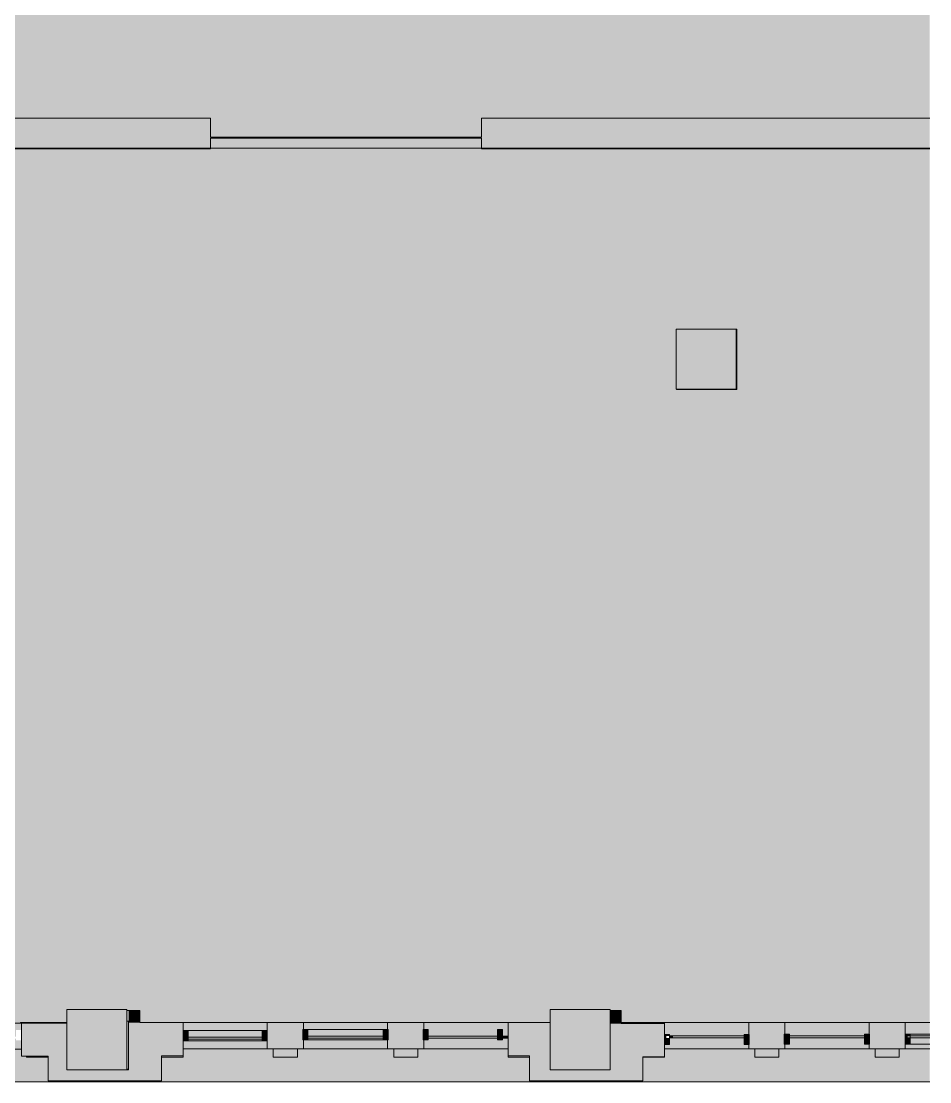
# Model space of a CAD drawing. Header units: inches. Extents: x -1767 to 184, y -1065 to 157.
# Drawn here: x -269 to 184, y -1023 to -494 of the extents above; entities that cross this region are included whole.
import ezdxf

# ---------------------------------------------------------------- set-up
doc = ezdxf.new("R2010")
doc.units = ezdxf.units.IN
doc.header["$MEASUREMENT"] = 0
for name, color, linetype, lineweight in [('06_555 11th St - background_dwg', 8, 'Continuous', 9), ('A-CLNG', 13, 'Continuous', 13), ('A-DETL-GENF', 92, 'Continuous', 9), ('A-DETL-THIN', 151, 'Continuous', 9), ('A-GLAZ-CURT', 52, 'Continuous', 13), ('A-GLAZ-CWMG', 51, 'Continuous', 13), ('A-WALL', 113, 'Continuous', 13), ('A-WALL-PATT', 111, 'Continuous', 13), ('Dimension', 7, 'Continuous', 9), ('I-WALL', 2, 'Continuous', 13), ('S', 7, 'Continuous', 9), ('S-COLS', 52, 'Continuous', 13), ('W', 7, 'Continuous', 9)]:
    doc.layers.add(name, color=color, linetype=linetype, lineweight=lineweight)

# ---------------------------------------------------------------- blocks, each defined once
blk = doc.blocks.new('System Panel - Glazed-4904365-FIRST FLOOR')
at = {"layer": 'A-GLAZ-CURT', "lineweight": 9}
blk.add_hatch(color=7, dxfattribs=at).paths.add_polyline_path([(-1.37, 1.75), (-1.37, 0.75), (1.37, 0.75), (1.37, 1.75)], flags=0)
at = {"layer": 'A-GLAZ-CURT', "color": 8, "lineweight": 20}
for p, q in [((-1.37, 0.75), (-1.37, 1.75)), ((-1.37, 1.75), (1.37, 1.75)), ((1.37, 0.75), (-1.37, 0.75)), ((1.37, 1.75), (1.37, 0.75))]:
    blk.add_line(p, q, dxfattribs=at)
blk = doc.blocks.new('System Panel - Glazed-4904571-FIRST FLOOR')
at = {"layer": 'A-GLAZ-CURT', "lineweight": 9}
blk.add_hatch(color=7, dxfattribs=at).paths.add_polyline_path([(6.61, -0.75), (6.61, -1.75), (17.87, -1.75), (17.87, -0.75)], flags=0)
at = {"layer": 'A-GLAZ-CURT', "color": 8, "lineweight": 20}
for p, q in [((6.61, -0.75), (17.87, -0.75)), ((17.87, -1.75), (6.61, -1.75)), ((17.87, -0.75), (17.87, -1.75))]:
    blk.add_line(p, q, dxfattribs=at)
blk = doc.blocks.new('System Panel - Glazed-4904575-FIRST FLOOR')
at = {"layer": 'A-GLAZ-CURT', "lineweight": 9}
blk.add_hatch(color=7, dxfattribs=at).paths.add_polyline_path([(18.75, -1.75), (18.75, -0.75), (-18.75, -0.75), (-18.75, -1.75)], flags=0)
at = {"layer": 'A-GLAZ-CURT', "color": 8, "lineweight": 20}
for p, q in [((-18.75, -1.75), (-18.75, -0.75)), ((-18.75, -0.75), (18.75, -0.75)), ((18.75, -1.75), (-18.75, -1.75)), ((18.75, -0.75), (18.75, -1.75))]:
    blk.add_line(p, q, dxfattribs=at)
blk = doc.blocks.new('System Panel - Glazed-4904577-FIRST FLOOR')
at = {"layer": 'A-GLAZ-CURT', "lineweight": 9}
blk.add_hatch(color=7, dxfattribs=at).paths.add_polyline_path([(-17.875, -0.75), (-17.875, -1.75), (17.875, -1.75), (17.875, -0.75)], flags=0)
at = {"layer": 'A-GLAZ-CURT', "color": 8, "lineweight": 20}
for p, q in [((-17.875, -1.75), (-17.875, -0.75)), ((-17.875, -0.75), (17.875, -0.75)), ((17.875, -1.75), (-17.875, -1.75)), ((17.875, -0.75), (17.875, -1.75))]:
    blk.add_line(p, q, dxfattribs=at)
blk = doc.blocks.new('System Panel - Glazed-4904579-FIRST FLOOR')
at = {"layer": 'A-GLAZ-CURT', "lineweight": 9}
blk.add_hatch(color=7, dxfattribs=at).paths.add_polyline_path([(-0.75, -0.75), (-0.75, -1.75), (0.75, -1.75), (0.75, -0.75)], flags=0)
at = {"layer": 'A-GLAZ-CURT', "color": 8, "lineweight": 20}
for p, q in [((-0.75, -1.75), (-0.75, -0.75)), ((-0.75, -0.75), (0.75, -0.75)), ((0.75, -1.75), (-0.75, -1.75)), ((0.75, -0.75), (0.75, -1.75))]:
    blk.add_line(p, q, dxfattribs=at)
blk = doc.blocks.new('System Panel - Glazed-4903620-FIRST FLOOR')
at = {"layer": 'A-GLAZ-CURT', "lineweight": 9}
blk.add_hatch(color=7, dxfattribs=at).paths.add_polyline_path([(17.25, 1.75), (-17.25, 1.75), (-17.25, 0.75), (17.25, 0.75)], flags=0)
at = {"layer": 'A-GLAZ-CURT', "color": 8, "lineweight": 20}
for p, q in [((-17.25, 0.75), (-17.25, 1.75)), ((-17.25, 1.75), (17.25, 1.75)), ((17.25, 0.75), (-17.25, 0.75)), ((17.25, 1.75), (17.25, 0.75))]:
    blk.add_line(p, q, dxfattribs=at)
blk = doc.blocks.new('System Panel - Glazed-4904362-FIRST FLOOR')
at = {"layer": 'A-GLAZ-CURT', "lineweight": 9}
blk.add_hatch(color=7, dxfattribs=at).paths.add_polyline_path([(-18.75, 1.75), (-18.75, 0.75), (18.75, 0.75), (18.75, 1.75)], flags=0)
at = {"layer": 'A-GLAZ-CURT', "color": 8, "lineweight": 20}
for p, q in [((-18.75, 0.75), (-18.75, 1.75)), ((-18.75, 1.75), (18.75, 1.75)), ((18.75, 0.75), (-18.75, 0.75)), ((18.75, 1.75), (18.75, 0.75))]:
    blk.add_line(p, q, dxfattribs=at)
blk = doc.blocks.new('Rectangular Mullion - 2_5_ x 5_ rectangular-4904361-FIRST FLOOR')
at = {"layer": 'A-GLAZ-CWMG', "lineweight": 9}
for p, q in [((-88.64, -997.03), (-126.14, -997.03)), ((-88.64, -1002.03), (-126.14, -1002.03))]:
    blk.add_line(p, q, dxfattribs=at)
blk = doc.blocks.new('Rectangular Mullion - 2_5_ x 5_ rectangular-4904358-FIRST FLOOR')
at = {"layer": 'A-GLAZ-CWMG', "lineweight": 9}
blk.add_hatch(color=7, dxfattribs=at).paths.add_polyline_path([(1, -2.5), (-1.25, -2.5), (-1.25, 2.5), (1, 2.5), (1, -1.75)], flags=0)
at = {"layer": 'A-GLAZ-CWMG', "color": 8, "lineweight": 20}
for p, q in [((1.25, 2.5), (-1.25, 2.5)), ((-1.25, 2.5), (-1.25, -2.5)), ((1.25, -2.5), (1.25, 2.5)), ((-1.25, -2.5), (1.25, -2.5))]:
    blk.add_line(p, q, dxfattribs=at)
blk = doc.blocks.new('Rectangular Mullion - 2_5_ x 5_ rectangular-4903618-FIRST FLOOR')
at = {"layer": 'A-GLAZ-CWMG', "lineweight": 9}
blk.add_hatch(color=7, dxfattribs=at).paths.add_polyline_path([(-1.25, -2.5), (-1.25, 2.5), (1.25, 2.5), (1.25, -2.5)], flags=0)
at = {"layer": 'A-GLAZ-CWMG', "color": 8, "lineweight": 20}
for p, q in [((1.25, 2.5), (-1.25, 2.5)), ((-1.25, 2.5), (-1.25, -2.5)), ((1.25, -2.5), (1.25, 2.5)), ((-1.25, -2.5), (1.25, -2.5))]:
    blk.add_line(p, q, dxfattribs=at)
blk = doc.blocks.new('System Panel - Glazed-4917535-FIRST FLOOR')
at = {"layer": 'A-GLAZ-CURT', "lineweight": 9}
blk.add_hatch(color=7, dxfattribs=at).paths.add_polyline_path([(-18.5, 1.75), (-18.5, 0.75), (18.5, 0.75), (18.5, 1.75)], flags=0)
at = {"layer": 'A-GLAZ-CURT', "color": 8, "lineweight": 20}
for p, q in [((-18.5, 0.75), (-18.5, 1.75)), ((-18.5, 1.75), (18.5, 1.75)), ((18.5, 0.75), (-18.5, 0.75)), ((18.5, 1.75), (18.5, 0.75))]:
    blk.add_line(p, q, dxfattribs=at)
blk = doc.blocks.new('Rectangular Mullion - 2_5_ x 5_ rectangular-4917534-FIRST FLOOR')
at = {"layer": 'A-GLAZ-CWMG', "lineweight": 9}
for p, q in [((-148.89, -997.53), (-185.89, -997.53)), ((-148.89, -1002.53), (-185.89, -1002.53))]:
    blk.add_line(p, q, dxfattribs=at)
blk = doc.blocks.new('Rectangular Mullion - 2_5_ x 5_ rectangular-4904542-FIRST FLOOR')
at = {"layer": 'A-GLAZ-CWMG', "lineweight": 9}
blk.add_hatch(color=7, dxfattribs=at).paths.add_polyline_path([(-2.5, -2.5), (0, -2.5), (0, 2.5), (-2.5, 2.5), (-2.5, -1.75)], flags=0)
at = {"layer": 'A-GLAZ-CWMG', "color": 8, "lineweight": 20}
for p, q in [((-2.5, 2.5), (0, 2.5)), ((-2.5, -2.5), (-2.5, 2.5)), ((0, 2.5), (0, -2.5)), ((0, -2.5), (-2.5, -2.5))]:
    blk.add_line(p, q, dxfattribs=at)
blk = doc.blocks.new('Rectangular Mullion - 2_5_ x 5_ rectangular-4904546-FIRST FLOOR')
at = {"layer": 'A-GLAZ-CWMG', "lineweight": 9}
blk.add_hatch(color=7, dxfattribs=at).paths.add_polyline_path([(-2.5, -2.5), (-2.5, 2.5), (0, 2.5), (0, -2.5)], flags=0)
at = {"layer": 'A-GLAZ-CWMG', "color": 8, "lineweight": 20}
for p, q in [((0, 2.5), (-2.5, 2.5)), ((-2.5, 2.5), (-2.5, -2.5)), ((0, -2.5), (0, 2.5)), ((-2.5, -2.5), (0, -2.5))]:
    blk.add_line(p, q, dxfattribs=at)
blk = doc.blocks.new('Rectangular Mullion - 2_5_ x 5_ rectangular-4903428-FIRST FLOOR')
at = {"layer": 'A-GLAZ-CWMG', "lineweight": 9}
blk.add_hatch(color=7, dxfattribs=at).paths.add_polyline_path([(-1.25, -2.5), (-1.25, 2.5), (1.25, 2.5), (1.25, -2.5)], flags=0)
at = {"layer": 'A-GLAZ-CWMG', "color": 8, "lineweight": 20}
for p, q in [((1.25, 2.5), (-1.25, 2.5)), ((-1.25, 2.5), (-1.25, -2.5)), ((1.25, -2.5), (1.25, 2.5)), ((-1.25, -2.5), (1.25, -2.5))]:
    blk.add_line(p, q, dxfattribs=at)
blk = doc.blocks.new('Rectangular Mullion - 2_5_ x 5_ rectangular-4904570-FIRST FLOOR')
at = {"layer": 'A-GLAZ-CWMG', "lineweight": 9}
for p, q in [((183.88, -999.28), (174.11, -999.28)), ((183.88, -1004.28), (174.11, -1004.28))]:
    blk.add_line(p, q, dxfattribs=at)
blk = doc.blocks.new('Rectangular Mullion - 2_5_ x 5_ rectangular-4904573-FIRST FLOOR')
at = {"layer": 'A-GLAZ-CWMG', "lineweight": 9}
blk.add_hatch(color=7, dxfattribs=at).paths.add_polyline_path([(-1, -2.5), (-2.5, -2.5), (-2.5, 0.75), (-1, 0.75), (-1, 1.75), (-2.5, 1.75), (-2.5, 2.5), (0, 2.5), (0, -2.5)], flags=0)
at = {"layer": 'A-GLAZ-CWMG', "color": 8, "lineweight": 20}
for p, q in [((0, 2.5), (-2.5, 2.5)), ((-2.5, 2.5), (-2.5, -2.5)), ((0, -2.5), (0, 2.5)), ((-2.5, -2.5), (0, -2.5))]:
    blk.add_line(p, q, dxfattribs=at)
blk = doc.blocks.new('Concrete-Rectangular-Column - 30 x30-5170816-FIRST FLOOR')
at = {"layer": 'S-COLS', "lineweight": 9}
blk.add_hatch(color=7, dxfattribs=at).paths.add_polyline_path([(15, -15), (15, 15), (-15, 15), (-15, -15), (1, -15)], flags=0)
at = {"layer": 'S-COLS', "color": 8, "lineweight": 20}
for p, q in [((-15, 15), (15, 15)), ((-15, -15), (-15, 15)), ((15, 15), (15, -15)), ((15, -15), (-15, -15))]:
    blk.add_line(p, q, dxfattribs=at)
blk = doc.blocks.new('06_555 11th St - background_dwg-4793957-FIRST FLOOR')
at = {"layer": 'Dimension'}
blk.add_line((3203.43, 2404.97), (3203.43, 2404.72), dxfattribs=at)
at = {"layer": 'Dimension', "flags": 128}
for points in [[(3203.43, 2404.72), (2829.68, 2404.72), (2829.68, 2404.97)], [(3561.94, 2404.72), (3338.43, 2404.72), (3338.43, 2404.97)]]:
    blk.add_lwpolyline(points, dxfattribs=at)
at = {"layer": 'S'}
for p, q in [((3465.68, 2314.72), (3465.43, 2314.72)), ((3161.68, 1969.73), (3162.56, 1969.73)), ((3162.43, 1945.73), (3161.68, 1945.73))]:
    blk.add_line(p, q, dxfattribs=at)
at = {"layer": 'S', "flags": 128}
blk.add_lwpolyline([(3435.68, 2284.84), (3435.68, 2284.72), (3465.68, 2284.72), (3465.68, 2314.72)], dxfattribs=at)
at = {"layer": 'W'}
for p, q in [((3161.68, 1974.98), (3167.93, 1974.98)), ((3407.93, 1974.98), (3402.68, 1974.98)), ((3429.68, 1968.98), (3408.06, 1968.98)), ((3418.68, 1939.73), (3418.68, 1939.98))]:
    blk.add_line(p, q, dxfattribs=at)
at = {"layer": 'W', "flags": 128}
for points in [[(3108.68, 1968.73), (3108.68, 1968.98), (3131.68, 1968.98)], [(3122.43, 1951.73), (3111.68, 1951.73), (3111.68, 1952.23)], [(3189.68, 1952.48), (3189.68, 1951.73), (3178.93, 1951.73)], [(3246.68, 1955.98), (3246.68, 1951.73), (3234.68, 1951.73), (3234.68, 1955.98)], [(3306.68, 1955.98), (3306.68, 1951.73), (3294.68, 1951.73), (3294.68, 1955.98)], [(3351.68, 1952.48), (3351.68, 1951.73), (3362.43, 1951.73)], [(3418.93, 1951.73), (3429.68, 1951.73), (3429.68, 1951.98)], [(3486.68, 1955.98), (3486.68, 1951.73), (3474.68, 1951.73), (3474.68, 1955.98)], [(3546.68, 1955.98), (3546.68, 1951.73), (3534.68, 1951.73), (3534.68, 1955.98)], [(3178.68, 1939.98), (3178.68, 1939.73), (3122.68, 1939.73), (3122.68, 1939.98)], [(3362.68, 1939.98), (3362.68, 1939.73), (3418.68, 1939.73)]]:
    blk.add_lwpolyline(points, dxfattribs=at)

msp = doc.modelspace()

# ---------------------------------------------------------------- hatches: boundary and pattern name
at = {"layer": 'A-DETL-GENF'}
h = msp.add_hatch(color=254, dxfattribs=at)
h.paths.add_polyline_path([(-5.39, -1023.03), (183.88, -1023.03), (183.88, -1001.03), (174.11, -1001.03), (174.11, -1004.28), (171.61, -1004.28), (171.61, -1006.53), (153.61, -1006.53), (153.61, -1004.28), (151.36, -1004.28), (151.36, -1001.03), (113.86, -1001.03), (113.86, -1004.28), (111.61, -1004.28), (111.61, -1006.53), (93.61, -1006.53), (93.61, -1004.41), (91.36, -1004.41), (91.36, -1001.16), (54.11, -1001.16), (54.11, -1004.41), (51.61, -1004.41), (51.61, -1010.53), (40.86, -1010.53), (40.86, -1022.53), (-15.64, -1022.53), (-15.64, -1010.03), (-26.39, -1010.03), (-26.39, -1001.28), (-29.14, -1001.28), (-29.14, -1002.03), (-31.64, -1002.03), (-31.64, -1001.28), (-66.14, -1001.28), (-66.14, -1002.03), (-68.39, -1002.03), (-68.39, -1006.53), (-86.39, -1006.53), (-86.39, -1002.03), (-88.64, -1002.03), (-88.64, -1001.28), (-126.14, -1001.28), (-126.14, -1002.03), (-128.39, -1002.03), (-128.39, -1006.53), (-146.39, -1006.53), (-146.39, -1002.53), (-148.89, -1002.53), (-148.89, -1001.78), (-185.89, -1001.78), (-185.89, -1002.53), (-188.39, -1002.53), (-188.39, -1010.03), (-199.14, -1010.03), (-199.14, -1022.53), (-255.64, -1022.53), (-255.64, -1010.28), (-269.01, -1010.28), (-269.01, -993.78), (-246.39, -993.78), (-246.39, -987.03), (-216.39, -987.03), (-216.39, -1017.03), (-215.64, -1017.03), (-215.64, -993.53), (-215.51, -993.53), (-215.51, -987.53), (-210.01, -987.53), (-210.01, -993.53), (-188.39, -993.53), (-188.39, -997.53), (-185.89, -997.53), (-185.89, -1000.78), (-148.89, -1000.78), (-148.89, -997.53), (-146.39, -997.53), (-146.39, -993.53), (-128.39, -993.53), (-128.39, -997.03), (-126.14, -997.03), (-126.14, -1000.28), (-88.64, -1000.28), (-88.64, -997.03), (-86.39, -997.03), (-86.39, -993.53), (-68.39, -993.53), (-68.39, -997.03), (-66.14, -997.03), (-66.14, -1000.28), (-31.64, -1000.28), (-31.64, -997.03), (-29.14, -997.03), (-29.14, -1000.28), (-26.39, -1000.28), (-26.39, -993.53), (-5.39, -993.53), (-5.39, -987.03), (24.61, -987.03), (24.61, -987.53), (29.99, -987.53), (29.99, -994.03), (51.61, -994.03), (51.61, -999.41), (54.11, -999.41), (54.11, -1000.16), (91.36, -1000.16), (91.36, -999.41), (93.61, -999.41), (93.61, -993.53), (111.61, -993.53), (111.61, -999.28), (113.86, -999.28), (113.86, -1000.03), (151.36, -1000.03), (151.36, -999.28), (153.61, -999.28), (153.61, -993.53), (171.61, -993.53), (171.61, -999.28), (174.11, -999.28), (174.11, -1000.03), (183.88, -1000.03), (183.88, -557.54), (-39.64, -557.54), (-39.64, -552.54), (-71.14, -552.54), (-71.14, -552.04), (-39.64, -552.04), (-39.64, -542.54), (183.88, -542.54), (183.88, -482.36), (-41.14, -482.36), (-41.14, -440.79), (-36.14, -440.79), (-36.14, -477.73), (-8.39, -477.73), (-8.39, -473.54), (47.61, -473.54), (47.61, -477.73), (183.88, -477.73), (183.88, -366.79), (77.76, -366.79), (77.76, -359.79), (183.01, -359.79), (183.01, -363.29), (183.88, -363.29), (183.88, -146.04), (-36.14, -146.04), (-36.14, -184.29), (-41.14, -184.29), (-41.14, -142.54), (183.88, -142.54), (183.88, -84.86), (-50.14, -84.86), (-50.14, -84.42), (-173.22, -84.42), (-173.22, -146.42), (-173.82, -146.42), (-173.82, -146.61), (-173.64, -146.62), (-173.64, -184.29), (-178.64, -184.29), (-178.64, -146.61), (-340.08, -146.61), (-340.08, -181.98), (-292.7, -181.98), (-292.7, -155.79), (-283.57, -155.79), (-283.57, -254.98), (-186.89, -254.98), (-186.89, -259.61), (-283.57, -259.61), (-283.57, -358.79), (-292.7, -358.79), (-292.7, -276.12), (-388.7, -276.12), (-388.7, -218.61), (-438.19, -218.61), (-438.19, -188.29), (-433.57, -188.29), (-433.57, -213.98), (-344.71, -213.98), (-344.71, -146.61), (-433.57, -146.61), (-433.57, -148.29), (-438.19, -148.29), (-438.19, -146.61), (-536.59, -146.61), (-536.59, -339.98), (-515.34, -339.98), (-515.34, -476.99), (-448.19, -476.99), (-448.19, -468.3), (-443.57, -468.3), (-443.57, -481.62), (-541.22, -481.62), (-541.22, -450.42), (-612.84, -450.42), (-612.84, -542.54), (-589.64, -542.54), (-589.64, -552.92), (-586.14, -552.92), (-586.14, -557.54), (-617.47, -557.54), (-617.47, -516.92), (-801.57, -516.94), (-801.59, -558.17), (-972.83, -558.17), (-972.83, -516.92), (-1220.57, -516.92), (-1220.57, -834.78), (-1220.32, -834.78), (-1220.32, -838.78), (-1218.07, -838.78), (-1218.07, -842.03), (-1184.89, -842.03), (-1184.89, -838.78), (-1182.64, -838.78), (-1182.64, -834.78), (-1163.64, -834.78), (-1163.64, -847.78), (-1167.57, -847.78), (-1167.57, -852.16), (-1179.57, -852.16), (-1179.57, -847.78), (-1182.64, -847.78), (-1182.64, -843.78), (-1184.89, -843.78), (-1184.89, -843.03), (-1218.07, -843.03), (-1218.07, -843.78), (-1220.32, -843.78), (-1220.32, -847.78), (-1223.57, -847.78), (-1223.57, -843.78), (-1229.89, -843.78), (-1229.89, -878.78), (-1235.14, -878.78), (-1235.14, -881.03), (-1235.39, -881.03), (-1235.39, -914.53), (-1235.14, -914.53), (-1235.14, -916.78), (-1229.89, -916.78), (-1229.89, -932.78), (-1235.26, -932.78), (-1235.26, -935.03), (-1235.39, -935.03), (-1235.39, -968.53), (-1235.26, -968.53), (-1235.26, -970.78), (-1229.89, -970.78), (-1229.89, -1004.78), (-666.89, -1004.78), (-666.89, -982.03), (-667.08, -982.03), (-667.08, -971.03), (-664.58, -971.03), (-664.58, -968.53), (-661.33, -968.53), (-661.33, -935.03), (-664.58, -935.03), (-664.58, -932.53), (-667.08, -932.53), (-667.08, -917.03), (-664.58, -917.03), (-664.58, -914.53), (-661.33, -914.53), (-661.33, -881.03), (-664.58, -881.03), (-664.58, -878.78), (-667.57, -878.78), (-667.57, -847.78), (-680.01, -847.78), (-680.01, -834.78), (-666.88, -834.78), (-666.88, -807.41), (-629.88, -807.41), (-629.88, -842.28), (-652.57, -842.28), (-652.57, -878.78), (-659.58, -878.78), (-659.58, -881.03), (-660.33, -881.03), (-660.33, -914.53), (-659.58, -914.53), (-659.58, -917.03), (-652.08, -917.03), (-652.08, -932.53), (-659.58, -932.53), (-659.58, -935.03), (-660.33, -935.03), (-660.33, -968.53), (-659.58, -968.53), (-659.58, -971.03), (-652.08, -971.03), (-652.08, -979.28), (-623.7, -979.28), (-623.7, -999.78), (-622.89, -999.78), (-622.89, -1006.03), (-620.39, -1006.03), (-620.39, -1006.78), (-583.39, -1006.78), (-583.39, -1006.03), (-580.89, -1006.03), (-580.89, -999.78), (-564.89, -999.78), (-564.89, -1005.9), (-562.39, -1005.9), (-562.39, -1006.65), (-525.14, -1006.65), (-525.14, -1005.9), (-522.89, -1005.9), (-522.89, -999.78), (-485.51, -999.78), (-485.51, -1007.28), (-485.39, -1007.28), (-485.39, -987.03), (-455.39, -987.03), (-455.39, -987.65), (-450.14, -987.65), (-450.14, -993.65), (-455.39, -993.65), (-455.39, -993.78), (-428.39, -993.78), (-428.39, -1000.53), (-425.64, -1000.53), (-425.64, -997.28), (-423.14, -997.28), (-423.14, -1000.53), (-388.64, -1000.53), (-388.64, -997.28), (-386.39, -997.28), (-386.39, -993.78), (-368.39, -993.78), (-368.39, -997.28), (-366.14, -997.28), (-366.14, -1000.53), (-328.64, -1000.53), (-328.64, -997.28), (-326.39, -997.28), (-326.39, -993.78), (-308.39, -993.78), (-308.39, -997.28), (-306.14, -997.28), (-306.14, -1000.53), (-271.64, -1000.53), (-271.64, -997.28), (-269.14, -997.28), (-269.14, -1002.28), (-271.64, -1002.28), (-271.64, -1001.53), (-306.14, -1001.53), (-306.14, -1002.28), (-308.39, -1002.28), (-308.39, -1006.78), (-326.39, -1006.78), (-326.39, -1002.28), (-328.64, -1002.28), (-328.64, -1001.53), (-366.14, -1001.53), (-366.14, -1002.28), (-368.39, -1002.28), (-368.39, -1006.78), (-386.39, -1006.78), (-386.39, -1002.28), (-388.64, -1002.28), (-388.64, -1001.53), (-423.14, -1001.53), (-423.14, -1002.28), (-425.64, -1002.28), (-425.64, -1001.53), (-428.39, -1001.53), (-428.39, -1010.28), (-439.39, -1010.28), (-439.39, -1022.53), (-495.01, -1022.53), (-495.01, -1014.78), (-522.89, -1014.78), (-522.89, -1010.9), (-525.14, -1010.9), (-525.14, -1007.65), (-562.39, -1007.65), (-562.39, -1010.9), (-564.89, -1010.9), (-564.89, -1014.78), (-580.89, -1014.78), (-580.89, -1011.03), (-583.39, -1011.03), (-583.39, -1007.78), (-620.39, -1007.78), (-620.39, -1011.03), (-622.89, -1011.03), (-622.89, -1014.78), (-623.7, -1014.78), (-623.7, -1014.53), (-661.39, -1014.53), (-661.39, -1022.78), (-1235.39, -1022.78), (-1235.39, -1023.03), (-15.64, -1023.03)], flags=0)
h.paths.add_polyline_path([(24.36, -1017.03), (24.36, -1017.03), (0.86, -1017.03)], flags=0)
h.paths.add_polyline_path([(-630.45, -1009.03), (-629.2, -1009.03), (-629.2, -984.78), (-630.45, -984.78), (-630.45, -1008.28), (-660.45, -1008.28), (-660.45, -984.78), (-661.39, -984.78), (-661.39, -1009.03), (-660.45, -1009.03)], flags=0)
h.paths.add_polyline_path([(-999.51, -852.78), (-1011.51, -852.78), (-1011.51, -847.78), (-1014.51, -847.78), (-1014.51, -843.74), (-1016.76, -843.74), (-1016.76, -842.99), (-1050.14, -842.99), (-1050.14, -843.74), (-1052.51, -843.78), (-1052.51, -847.78), (-1055.51, -847.78), (-1055.51, -852.16), (-1067.51, -852.16), (-1067.51, -847.78), (-1070.64, -847.78), (-1070.64, -843.78), (-1072.89, -843.78), (-1072.89, -843.03), (-1106.39, -843.03), (-1106.39, -843.78), (-1108.64, -843.78), (-1108.64, -847.78), (-1111.64, -847.78), (-1111.64, -852.16), (-1123.64, -852.16), (-1123.64, -847.78), (-1127.64, -847.78), (-1127.64, -834.78), (-1108.64, -834.78), (-1108.64, -838.78), (-1106.39, -838.78), (-1106.39, -842.03), (-1072.89, -842.03), (-1072.89, -838.78), (-1070.64, -838.78), (-1070.64, -834.78), (-1052.51, -834.78), (-1052.51, -838.74), (-1050.14, -838.74), (-1050.14, -841.99), (-1016.76, -841.99), (-1016.76, -838.74), (-1014.51, -838.74), (-1014.51, -834.78), (-996.51, -834.78), (-996.51, -838.74), (-994.01, -838.74), (-994.01, -841.99), (-960.76, -841.99), (-960.76, -838.74), (-959.01, -838.74), (-959.01, -808.9), (-939.76, -808.9), (-939.76, -834.78), (-940.39, -834.78), (-940.39, -838.78), (-938.14, -838.78), (-938.14, -842.03), (-904.64, -842.03), (-904.64, -838.78), (-902.39, -838.78), (-902.39, -834.78), (-884.39, -834.78), (-884.39, -838.78), (-882.14, -838.78), (-882.14, -842.03), (-848.64, -842.03), (-848.64, -838.78), (-846.39, -838.78), (-846.39, -834.78), (-828.64, -834.78), (-828.64, -838.75), (-826.14, -838.75), (-826.14, -842), (-792.89, -842), (-792.89, -838.75), (-790.64, -838.75), (-790.64, -834.78), (-772.64, -834.78), (-772.64, -838.72), (-770.14, -838.72), (-770.14, -841.97), (-736.89, -841.97), (-736.89, -838.72), (-734.64, -838.72), (-734.64, -834.78), (-716.01, -834.78), (-716.01, -847.78), (-719.14, -847.78), (-719.14, -852.16), (-731.14, -852.16), (-731.14, -847.78), (-734.64, -847.78), (-734.64, -843.72), (-736.89, -843.72), (-736.89, -842.97), (-770.14, -842.97), (-770.14, -843.72), (-772.64, -843.72), (-772.64, -847.78), (-775.64, -847.78), (-775.64, -852.16), (-787.64, -852.16), (-787.64, -847.78), (-790.64, -847.78), (-790.64, -843.75), (-792.89, -843.75), (-792.89, -843), (-826.14, -843), (-826.14, -843.75), (-828.64, -843.75), (-828.64, -847.78), (-831.64, -847.78), (-831.64, -852.16), (-843.64, -852.16), (-843.64, -847.78), (-846.39, -847.78), (-846.39, -843.78), (-848.64, -843.78), (-848.64, -843.03), (-882.14, -843.03), (-882.14, -843.78), (-884.39, -843.78), (-884.39, -847.78), (-887.39, -847.78), (-887.39, -852.16), (-899.39, -852.16), (-899.39, -847.78), (-902.39, -847.78), (-902.39, -843.78), (-904.64, -843.78), (-904.64, -843.03), (-938.14, -843.03), (-938.14, -843.78), (-940.39, -843.78), (-940.39, -847.78), (-943.39, -847.78), (-943.39, -852.16), (-955.39, -852.16), (-955.39, -847.78), (-959.01, -847.78), (-959.01, -843.74), (-960.76, -843.74), (-960.76, -842.99), (-994.01, -842.99), (-994.01, -843.74), (-996.51, -843.74), (-996.51, -847.78), (-999.51, -847.78)], flags=0)
h.paths.add_polyline_path([(-660.57, -836.78), (-660.57, -812.91), (-661.38, -812.91), (-661.38, -836.78)], flags=0)
h.paths.add_polyline_path([(-636.57, -836.78), (-635.38, -836.78), (-635.38, -812.91), (-636.57, -812.91), (-636.57, -835.59)], flags=0)
h.paths.add_polyline_path([(87.37, -677.68), (57.37, -677.68), (57.37, -647.68), (87.37, -647.68)], flags=0)
h.paths.add_polyline_path([(-272.63, -677.68), (-302.63, -677.68), (-302.63, -647.68), (-272.63, -647.68)], flags=0)
h.paths.add_polyline_path([(-662.63, -677.68), (-662.63, -647.68), (-632.63, -647.68), (-632.63, -677.68)], flags=0)
h.paths.add_polyline_path([(-959.35, -677.68), (-959.35, -647.68), (-935.35, -647.68), (-935.35, -677.68)], flags=0)
h.paths.add_polyline_path([(-546.14, -557.54), (-546.14, -552.92), (-528.64, -552.92), (-528.64, -542.54), (-174.64, -542.54), (-174.64, -552.04), (-143.14, -552.04), (-143.14, -552.54), (-174.64, -552.54), (-174.64, -557.54), (-541.22, -557.54)], flags=0)
h.paths.add_polyline_path([(-178.64, -482.37), (-394.7, -482.37), (-394.7, -464.68), (-382.7, -464.68), (-382.7, -477.74), (-178.64, -477.74), (-178.64, -440.79), (-173.64, -440.79), (-173.64, -482.37)], flags=0)
h.paths.add_polyline_path([(-528.64, -476.99), (-519.97, -476.99), (-519.97, -344.61), (-532.22, -344.61), (-532.22, -476.99)], flags=0)
h.paths.add_polyline_path([(-288.2, -467.79), (-292.7, -467.79), (-292.7, -370.79), (-283.57, -370.79), (-283.57, -467.79), (-288.07, -467.79)], flags=0)
h.paths.add_polyline_path([(70.11, -467.79), (70.11, -370.79), (73.61, -370.79), (73.61, -467.79)], flags=0)
h.paths.add_polyline_path([(77.55, -467.79), (74.05, -467.79), (74.05, -370.79), (77.55, -370.79), (77.55, -450.42)], flags=0)
h.paths.add_polyline_path([(-261.39, -461.79), (-264.89, -461.79), (-264.89, -377.79), (-190.64, -377.79), (-190.64, -398.79), (-197.64, -398.79), (-197.64, -381.29), (-261.39, -381.29), (-261.39, -458.29), (-197.64, -458.29), (-197.64, -440.79), (-190.64, -440.79), (-190.64, -461.79), (-199.04, -461.79)], flags=0)
h.paths.add_polyline_path([(47.61, -461.79), (-24.14, -461.79), (-24.14, -440.79), (-17.14, -440.79), (-17.14, -458.29), (46.61, -458.29), (46.61, -381.29), (-17.14, -381.29), (-17.14, -398.79), (-24.14, -398.79), (-24.14, -377.79), (50.11, -377.79), (50.11, -461.79)], flags=0)
h.paths.add_polyline_path([(-448.19, -428.3), (-448.19, -397.3), (-388.7, -397.3), (-388.7, -297.81), (-384.07, -297.81), (-384.07, -409.3), (-382.7, -409.3), (-382.7, -424.68), (-394.7, -424.68), (-394.7, -409.3), (-443.57, -409.3), (-443.57, -428.3)], flags=0)
h.paths.add_polyline_path([(-178.64, -400.29), (-178.64, -332.79), (-173.64, -332.79), (-173.64, -400.29)], flags=0)
h.paths.add_polyline_path([(-36.14, -400.29), (-41.14, -400.29), (-41.14, -332.79), (-36.14, -332.79), (-36.14, -398.79)], flags=0)
h.paths.add_polyline_path([(-264.89, -370.79), (-268.39, -370.79), (-268.39, -361.79), (-200.39, -361.79), (-200.39, -370.79), (-261.39, -370.79)], flags=0)
h.paths.add_polyline_path([(47.61, -369.79), (-14.39, -369.79), (-14.39, -360.79), (47.61, -360.79)], flags=0)
h.paths.add_polyline_path([(73.86, -358.79), (73.86, -155.79), (77.36, -155.79), (77.36, -236.17), (182.76, -236.17), (182.76, -245.42), (77.36, -245.42), (77.36, -358.79), (74.05, -358.79)], flags=0)
h.paths.add_polyline_path([(73.36, -358.79), (69.86, -358.79), (69.86, -260.11), (-28.39, -260.11), (-28.39, -255.48), (69.86, -255.48), (69.86, -155.79), (73.36, -155.79), (73.36, -289.13)], flags=0)
h.paths.add_polyline_path([(-261.39, -353.79), (-264.89, -353.79), (-264.89, -269.79), (-190.64, -269.79), (-190.64, -290.79), (-197.64, -290.79), (-197.64, -273.29), (-261.39, -273.29), (-261.39, -350.29), (-197.64, -350.29), (-197.64, -332.79), (-190.64, -332.79), (-190.64, -353.79), (-200.39, -353.79)], flags=0)
h.paths.add_polyline_path([(-14.39, -353.79), (-24.14, -353.79), (-24.14, -332.79), (-17.14, -332.79), (-17.14, -350.29), (46.61, -350.29), (46.61, -273.29), (-17.14, -273.29), (-17.14, -290.79), (-24.14, -290.79), (-24.14, -269.79), (50.11, -269.79), (50.11, -353.79), (46.61, -353.79)], flags=0)
h.paths.add_polyline_path([(-41.14, -292.29), (-41.14, -224.79), (-36.14, -224.79), (-36.14, -292.29)], flags=0)
h.paths.add_polyline_path([(-178.64, -292.29), (-178.64, -224.79), (-173.64, -224.79), (-173.64, -292.29)], flags=0)
h.paths.add_polyline_path([(-296.59, -271.5), (-292.7, -271.5), (-292.7, -218.61), (-321.09, -218.61), (-321.09, -271.5), (-306.92, -271.5)], flags=0)
h.paths.add_polyline_path([(-333.1, -271.5), (-325.72, -271.5), (-325.72, -218.61), (-384.07, -218.61), (-384.07, -271.5)], flags=0)
h.paths.add_polyline_path([(-17.14, -245.79), (-24.14, -245.79), (-24.14, -224.79), (-17.14, -224.79), (-17.14, -242.29), (46.61, -242.29), (46.61, -165.29), (-17.14, -165.29), (-17.14, -182.79), (-24.14, -182.79), (-24.14, -161.79), (50.11, -161.79), (50.11, -245.79), (-15.74, -245.79)], flags=0)
h.paths.add_polyline_path([(-261.37, -245.79), (-264.89, -245.79), (-264.89, -161.79), (-190.64, -161.79), (-190.64, -182.79), (-197.64, -182.79), (-197.64, -165.29), (-261.39, -165.29), (-261.39, -242.29), (-197.64, -242.29), (-197.64, -224.79), (-190.64, -224.79), (-190.64, -245.79), (-199.04, -245.79)], flags=0)
h.paths.add_polyline_path([(-306.92, -213.98), (-292.7, -213.98), (-292.7, -186.61), (-340.08, -186.61), (-340.08, -213.98), (-321.09, -213.98)], flags=0)
h.paths.add_polyline_path([(47.61, -151.36), (-8.39, -151.36), (-8.39, -146.73), (47.61, -146.73)], flags=0)
h.paths.add_polyline_path([(61.18, -80.23), (183.88, -80.23), (183.88, 99.97), (183.61, 99.97), (183.61, 104.47), (181.36, 104.47), (181.36, 105.22), (143.86, 105.22), (143.86, 104.47), (141.61, 104.47), (141.61, 99.97), (123.61, 99.97), (123.61, 104.34), (121.36, 104.34), (121.36, 105.09), (84.11, 105.09), (84.11, 104.34), (81.61, 104.34), (81.61, 99.97), (62.98, 99.97), (62.98, 76.84), (22.23, 76.84), (22.23, 99.97), (3.61, 99.97), (3.61, 104.71), (1.36, 104.71), (1.36, 105.46), (-35.89, 105.46), (-35.89, 104.71), (-38.39, 104.71), (-38.39, 99.97), (-43.64, 99.97), (-43.64, -80.23), (-17.8, -80.23)], flags=0)
h.paths.add_polyline_path([(57.23, 82.34), (57.48, 82.34), (57.48, 99.97), (57.23, 99.97)], flags=0)
h.paths.add_polyline_path([(121.36, 106.09), (121.36, 109.34), (123.61, 109.34), (123.61, 111.97), (126.61, 111.97), (126.61, 117.22), (138.61, 117.22), (138.61, 111.97), (141.61, 111.97), (141.61, 109.47), (143.86, 109.47), (143.86, 106.22), (181.36, 106.22), (181.36, 109.47), (183.61, 109.47), (183.61, 111.97), (183.88, 111.97), (183.88, 119.58), (-44.22, 119.58), (-44.22, 117.22), (-41.39, 117.22), (-41.39, 111.97), (-38.39, 111.97), (-38.39, 109.71), (-35.89, 109.71), (-35.89, 106.46), (1.36, 106.46), (1.36, 109.71), (3.61, 109.71), (3.61, 111.97), (6.61, 111.97), (6.61, 116.97), (12.61, 116.97), (12.61, 117.97), (72.61, 117.97), (72.61, 116.97), (78.61, 116.97), (78.61, 111.97), (81.61, 111.97), (81.61, 109.34), (84.11, 109.34), (84.11, 106.09)], flags=0)
at = {"layer": 'A-WALL-PATT', "lineweight": 9}
for points in [[(-174.64, -557.54), (-174.64, -542.54), (-528.64, -542.54), (-528.64, -557.54), (-306.92, -557.54)], [(183.88, -557.54), (183.88, -542.54), (-39.64, -542.54), (-39.64, -557.54)], [(-215.51, -993.53), (-210.01, -993.53), (-210.01, -987.53), (-215.51, -987.53), (-215.51, -993.03)], [(29.99, -994.03), (29.99, -987.53), (24.61, -987.53), (24.61, -994.03)], [(-246.39, -1010.28), (-246.39, -993.78), (-269.01, -993.78), (-269.01, -1010.28), (-255.64, -1010.28)], [(-188.39, -1010.03), (-188.39, -993.53), (-215.64, -993.53), (-215.64, -1010.03), (-199.14, -1010.03)], [(-15.64, -1010.03), (-5.39, -1010.03), (-5.39, -993.53), (-26.39, -993.53), (-26.39, -1010.03)], [(51.61, -1010.53), (51.61, -994.03), (24.61, -994.03), (24.61, -1010.53), (40.86, -1010.53)], [(-215.64, -1022.53), (-199.14, -1022.53), (-199.14, -1010.03), (-215.64, -1010.03), (-215.64, -1017.03)], [(0.86, -1022.53), (0.86, -1017.03), (-5.39, -1017.03), (-5.39, -1010.03), (-15.64, -1010.03), (-15.64, -1022.53), (-5.39, -1022.53)], [(-239.14, -1022.53), (-239.14, -1017.03), (-246.39, -1017.03), (-246.39, -1010.28), (-255.64, -1010.28), (-255.64, -1022.53), (-246.39, -1022.53)], [(29.99, -1022.53), (40.86, -1022.53), (40.86, -1010.53), (24.61, -1010.53), (24.61, -1017.03), (24.36, -1017.03), (24.36, -1022.53), (24.61, -1022.53)], [(-239.14, -1022.53), (-215.64, -1022.53), (-215.64, -1017.03), (-239.14, -1017.03)], [(24.36, -1022.53), (24.36, -1017.03), (0.86, -1017.03), (0.86, -1022.53)]]:
    msp.add_hatch(color=7, dxfattribs=at).paths.add_polyline_path(points, flags=0)
h = msp.add_hatch(color=7, dxfattribs=at)
h.paths.add_polyline_path([(-39.64, -552.54), (-39.64, -552.04), (-71.14, -552.04), (-71.14, -552.54), (-61.52, -552.54)], flags=0)
h.paths.add_polyline_path([(-143.14, -552.54), (-143.14, -552.04), (-174.64, -552.04), (-174.64, -552.54)], flags=0)
h = msp.add_hatch(color=7, dxfattribs=at)
h.paths.add_polyline_path([(-128.39, -1006.53), (-128.39, -993.53), (-146.39, -993.53), (-146.39, -1006.53)], flags=0)
h.paths.add_polyline_path([(-68.39, -1006.53), (-68.39, -993.53), (-86.39, -993.53), (-86.39, -1006.53)], flags=0)
h = msp.add_hatch(color=7, dxfattribs=at)
h.paths.add_polyline_path([(93.61, -1006.53), (111.61, -1006.53), (111.61, -993.53), (93.61, -993.53)], flags=0)
h.paths.add_polyline_path([(171.61, -1006.53), (171.61, -993.53), (153.61, -993.53), (153.61, -1006.53)], flags=0)

# ---------------------------------------------------------------- linework, layer by layer
at = {"layer": 'A-CLNG'}
msp.add_line((-174.64, -557.54), (-39.64, -557.54), dxfattribs=at)
at = {"layer": 'A-DETL-THIN'}
msp.add_line((-1235.39, -1023.03), (183.88, -1023.03), dxfattribs=at)
at = {"layer": 'A-WALL', "color": 8, "lineweight": 20}
for p, q in [((-528.64, -542.54), (-174.64, -542.54)), ((-174.64, -542.54), (-174.64, -552.04)), ((-39.64, -552.04), (-39.64, -542.54)), ((-39.64, -542.54), (183.88, -542.54)), ((-174.64, -552.54), (-174.64, -557.54)), ((-39.64, -557.54), (-39.64, -552.54)), ((-174.64, -557.54), (-546.14, -557.54)), ((183.88, -557.54), (-39.64, -557.54)), ((-215.51, -987.53), (-210.01, -987.53)), ((-210.01, -987.53), (-210.01, -993.53)), ((24.61, -987.53), (29.99, -987.53)), ((29.99, -987.53), (29.99, -994.03)), ((-269.01, -1010.28), (-269.01, -993.78)), ((-269.01, -993.78), (-246.39, -993.78)), ((-215.64, -993.53), (-215.51, -993.53)), ((-215.64, -1017.03), (-215.64, -993.53)), ((-215.51, -993.53), (-215.51, -993.03)), ((-210.01, -993.53), (-188.39, -993.53)), ((-188.39, -993.53), (-188.39, -1010.03)), ((-146.39, -1006.53), (-146.39, -993.53)), ((-146.39, -993.53), (-128.39, -993.53)), ((-128.39, -993.53), (-128.39, -1006.53)), ((-86.39, -1006.53), (-86.39, -993.53)), ((-86.39, -993.53), (-68.39, -993.53)), ((-68.39, -993.53), (-68.39, -1006.53)), ((-26.39, -1010.03), (-26.39, -993.53)), ((-26.39, -993.53), (-5.39, -993.53)), ((29.99, -994.03), (51.61, -994.03)), ((51.61, -994.03), (51.61, -1010.53)), ((93.61, -1006.53), (93.61, -993.53)), ((93.61, -993.53), (111.61, -993.53)), ((111.61, -993.53), (111.61, -1006.53)), ((153.61, -1006.53), (153.61, -993.53)), ((153.61, -993.53), (171.61, -993.53)), ((171.61, -993.53), (171.61, -1006.53)), ((-188.39, -1010.03), (-199.14, -1010.03)), ((-199.14, -1010.03), (-199.14, -1022.53)), ((-128.39, -1006.53), (-146.39, -1006.53)), ((-68.39, -1006.53), (-86.39, -1006.53)), ((-15.64, -1010.03), (-26.39, -1010.03)), ((-15.64, -1022.53), (-15.64, -1010.03)), ((111.61, -1006.53), (93.61, -1006.53)), ((171.61, -1006.53), (153.61, -1006.53)), ((-255.64, -1010.28), (-269.01, -1010.28)), ((-255.64, -1022.53), (-255.64, -1010.28)), ((51.61, -1010.53), (40.86, -1010.53)), ((40.86, -1010.53), (40.86, -1022.53)), ((-216.39, -1017.03), (-215.64, -1017.03)), ((-199.14, -1022.53), (-255.64, -1022.53)), ((40.86, -1022.53), (-15.64, -1022.53))]:
    msp.add_line(p, q, dxfattribs=at)
at = {"layer": 'A-WALL', "lineweight": 9}
for p, q in [((-269.01, -993.78), (-308.39, -993.78)), ((-146.39, -993.53), (-188.39, -993.53)), ((-86.39, -993.53), (-128.39, -993.53)), ((-26.39, -993.53), (-68.39, -993.53)), ((93.61, -993.53), (51.61, -993.53)), ((51.61, -993.53), (51.61, -994.03)), ((153.61, -993.53), (111.61, -993.53)), ((183.88, -993.53), (171.61, -993.53)), ((-308.39, -1006.78), (-269.01, -1006.78)), ((-188.39, -1006.53), (-146.39, -1006.53)), ((-128.39, -1006.53), (-86.39, -1006.53)), ((-68.39, -1006.53), (-26.39, -1006.53)), ((51.61, -1006.53), (93.61, -1006.53)), ((111.61, -1006.53), (153.61, -1006.53)), ((171.61, -1006.53), (183.88, -1006.53))]:
    msp.add_line(p, q, dxfattribs=at)
at = {"layer": 'I-WALL', "color": 8, "lineweight": 20}
for p, q in [((-174.64, -552.04), (-143.14, -552.04)), ((-143.14, -552.54), (-174.64, -552.54)), ((-143.14, -552.04), (-143.14, -552.54)), ((-71.14, -552.54), (-71.14, -552.04)), ((-71.14, -552.04), (-39.64, -552.04)), ((-39.64, -552.54), (-71.14, -552.54))]:
    msp.add_line(p, q, dxfattribs=at)
at = {"layer": 'I-WALL', "lineweight": 9}
for p, q in [((-71.14, -552.04), (-143.14, -552.04)), ((-143.14, -552.54), (-71.14, -552.54))]:
    msp.add_line(p, q, dxfattribs=at)

# ---------------------------------------------------------------- block references
at = {"layer": '06_555 11th St - background_dwg', "color": 7}
msp.add_blockref('06_555 11th St - background_dwg-4793957-FIRST FLOOR', (-3378.07, -2962.51), dxfattribs=at)
at = {"layer": 'A-GLAZ-CURT', "lineweight": 9, "rotation": 180}
for name, p in [('System Panel - Glazed-4917535-FIRST FLOOR', (-167.39, -1000.03)), ('System Panel - Glazed-4904362-FIRST FLOOR', (-107.39, -999.53)), ('System Panel - Glazed-4903620-FIRST FLOOR', (-48.89, -999.53)), ('System Panel - Glazed-4904365-FIRST FLOOR', (-27.76, -999.53)), ('System Panel - Glazed-4904579-FIRST FLOOR', (54.86, -1001.91)), ('System Panel - Glazed-4904577-FIRST FLOOR', (73.49, -1001.91)), ('System Panel - Glazed-4904575-FIRST FLOOR', (132.61, -1001.78)), ('System Panel - Glazed-4904571-FIRST FLOOR', (190.49, -1001.78))]:
    msp.add_blockref(name, p, dxfattribs=at)
at = {"layer": 'A-GLAZ-CWMG', "lineweight": 9, "extrusion": (0, 0, -1)}
for name, p in [('Rectangular Mullion - 2_5_ x 5_ rectangular-4904546-FIRST FLOOR', (188.39, -1000.03)), ('Rectangular Mullion - 2_5_ x 5_ rectangular-4904358-FIRST FLOOR', (127.39, -999.53)), ('Rectangular Mullion - 2_5_ x 5_ rectangular-4904358-FIRST FLOOR', (87.39, -999.53)), ('Rectangular Mullion - 2_5_ x 5_ rectangular-4903618-FIRST FLOOR', (67.39, -999.53)), ('Rectangular Mullion - 2_5_ x 5_ rectangular-4903618-FIRST FLOOR', (30.39, -999.53)), ('Rectangular Mullion - 2_5_ x 5_ rectangular-4904573-FIRST FLOOR', (-51.61, -1001.91)), ('Rectangular Mullion - 2_5_ x 5_ rectangular-4903428-FIRST FLOOR', (-92.61, -1001.91)), ('Rectangular Mullion - 2_5_ x 5_ rectangular-4903428-FIRST FLOOR', (-112.61, -1001.78)), ('Rectangular Mullion - 2_5_ x 5_ rectangular-4903428-FIRST FLOOR', (-152.61, -1001.78)), ('Rectangular Mullion - 2_5_ x 5_ rectangular-4904573-FIRST FLOOR', (-171.61, -1001.78))]:
    msp.add_blockref(name, p, dxfattribs=at)
at = {"layer": 'A-GLAZ-CWMG', "lineweight": 9}
for name, p in [('Rectangular Mullion - 2_5_ x 5_ rectangular-4917534-FIRST FLOOR', (0, 0)), ('Rectangular Mullion - 2_5_ x 5_ rectangular-4904542-FIRST FLOOR', (-146.39, -1000.03)), ('Rectangular Mullion - 2_5_ x 5_ rectangular-4904361-FIRST FLOOR', (0, 0)), ('Rectangular Mullion - 2_5_ x 5_ rectangular-4904570-FIRST FLOOR', (0, 0))]:
    msp.add_blockref(name, p, dxfattribs=at)
at = {"layer": 'S-COLS', "lineweight": 9}
for p in [(72.37, -662.68), (-231.39, -1002.03), (9.61, -1002.03)]:
    msp.add_blockref('Concrete-Rectangular-Column - 30 x30-5170816-FIRST FLOOR', p, dxfattribs=at)

doc.saveas('drawing.dxf')
